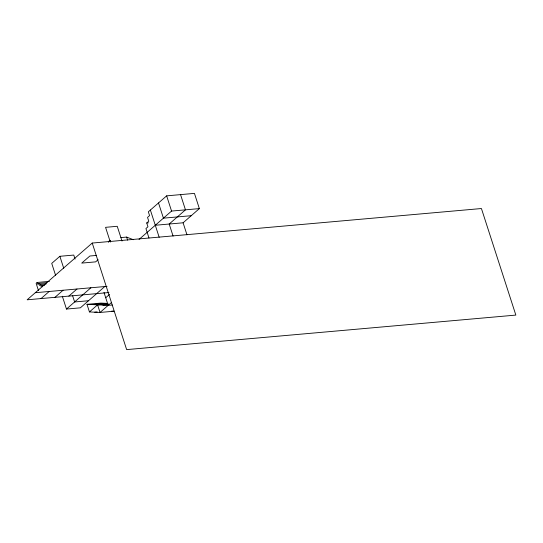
<?xml version="1.0" encoding="UTF-8"?>
<svg xmlns="http://www.w3.org/2000/svg" width="543" height="543" viewBox="0 0 543 543"><rect width="100%" height="100%" fill="white"/><g stroke="black" fill="none" stroke-linecap="round" stroke-linejoin="round"><path stroke-width="0.81" d="M75.056 259.072L73.767 255.067L59.866 256.296L51.728 263.389L55.61 275.41M49.413 281.376L37.148 282.462L36.13 283.351L38.465 290.559M46.956 282.754L38.784 283.48L37.766 284.362L37.148 282.462M46.135 283.989L40.413 284.491L39.395 285.38L38.784 283.48M44.499 285.292L42.042 285.509L41.03 286.399L40.413 284.491M92.235 243.054L126.648 349.617L515.85 315.089L481.431 208.532L92.235 243.054L27.15 299.804L108.912 292.548M41.051 298.569L49.182 291.476M108.362 242.144L110.243 240.501M155.291 225.264L183.093 222.793L199.362 208.607L194.448 193.383L166.647 195.853L148.341 211.811L149.569 215.619L147.54 217.39L148.768 221.198L146.732 222.969L147.961 226.777L145.931 228.549L148.972 237.963M54.952 297.34L63.083 290.247M98.127 259.69L95.629 261.869L81.728 263.104L89.86 256.011L96.403 255.427M68.852 296.105L76.984 289.012M139.022 239.449L171.561 211.071L199.362 208.607M62.336 296.24L66.477 309.062L90.885 287.776M104.785 286.548L80.378 307.827L66.477 309.062M107.704 303.422L100.889 303.089L86.989 304.324L89.452 311.933L97.584 304.84L108.213 303.897M105.722 297.747L109.476 294.476M111.308 302.634L100.041 312.456L89.452 311.933M108.295 241.764L110.202 240.284M191.231 215.7L163.429 218.164L158.508 202.946M146.732 222.969L148.368 222.827M120.919 237.596L126.648 237.087L133.34 239.701M35.288 292.711L107.046 286.344M88.516 300.734L74.615 301.969L72.545 295.555M92.29 304.582L106.19 303.347M102.885 305.098L108.607 304.596M86.989 304.324L108.179 305.363L112.265 304.996M94.747 312.198L97.197 311.974M111.675 311.112L113.942 311.22L100.041 312.456L97.584 304.84M180.547 194.618L185.462 209.842L169.192 224.028L173.074 236.042M183.093 222.793L186.975 234.814M166.647 195.853L171.561 211.071M150.377 210.039L159.174 237.277M126.648 237.087L127.625 240.135M122.012 241.051L117.24 226.295L105.566 227.334L110.331 242.09M103.998 292.419L108.179 305.363M59.866 256.296L63.748 268.317M42.042 285.509L42.456 286.779"/></g></svg>
